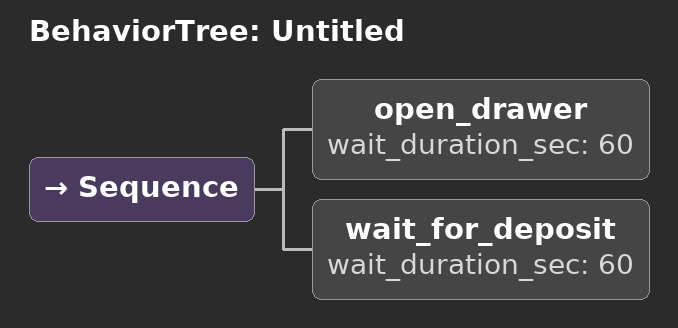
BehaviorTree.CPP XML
<?xml version="1.0" encoding="UTF-8"?>
<root BTCPP_format="4"
      main_tree_to_execute="Untitled">
  <BehaviorTree ID="Untitled">
    <Sequence>
      <open_drawer wait_duration_sec="60"/>
      <wait_for_deposit wait_duration_sec="60"/>
    </Sequence>
  </BehaviorTree>

</root>
